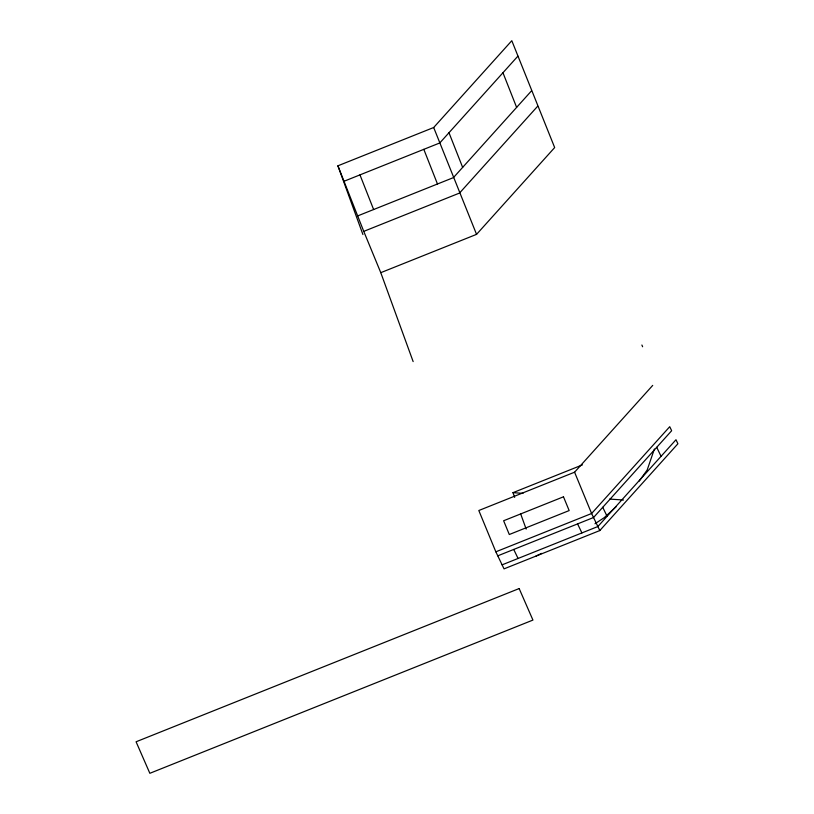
<?xml version="1.0" encoding="UTF-8"?>
<svg xmlns="http://www.w3.org/2000/svg" width="814" height="814" viewBox="0 0 814 814"><rect width="100%" height="100%" fill="white"/><g stroke="black" fill="none" stroke-linecap="round" stroke-linejoin="round"><path stroke-width="1.22" d="M654.385 449.013L647.191 469.973L639.234 481.074M362.922 234.524L337.912 165.812L433.679 127.513L511.803 40.7L554.67 147.558L476.556 234.361L380.779 272.67L413.146 361.589M517.887 56.156L439.774 142.959L344.007 181.268M531.552 90.802L453.439 177.615L357.672 215.913M537.647 106.247L459.534 193.06L363.756 231.369L337.912 165.812M502.106 564.845L597.873 526.536L675.986 439.733L677.92 443.752L599.806 530.555L504.039 568.864L495.838 551.811L478.815 510.51L574.582 472.201L652.706 385.398M616.147 506.725L604.263 517.633L594.963 523.768M535.958 556.094L541.625 553.388M514.672 497.374L512.973 492.674L582.407 464.896M495.838 551.811L591.605 513.502L669.729 426.699L671.662 430.718L593.538 517.521L497.771 555.83M512.973 492.674L523.015 493.335M609.655 499.094L623.473 500.01M656.725 447.303L661.06 456.318M602.747 507.295L607.081 516.31M599.806 530.555L591.605 513.502L574.582 472.201M577.584 523.911L581.908 532.926M513.736 549.45L518.06 558.455M641.9 345.024L642.612 346.744M476.556 234.361L433.679 127.513M363.756 231.369L380.779 272.67M502.96 72.741L516.625 107.387M448.982 132.733L462.647 167.379M423.809 149.338L437.474 183.995M359.961 174.878L373.626 209.534M520.634 513.817L526.17 529.08M563.481 496.805L503.632 520.746L509.299 534.513L569.159 510.571L563.481 496.805M519.159 588.553L136.08 741.778L149.847 773.3L532.936 620.075L519.159 588.553"/></g></svg>
